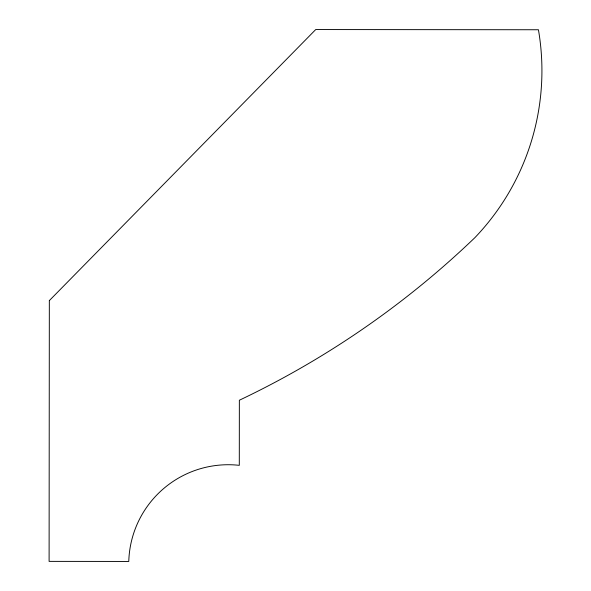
<?xml version="1.0" encoding="UTF-8"?>
<svg xmlns="http://www.w3.org/2000/svg" width="591" height="591" viewBox="0 0 591 591"><rect width="100%" height="100%" fill="white"/><g stroke="black" fill="none" stroke-linecap="round" stroke-linejoin="round"><path stroke-width="0.89" d="M49.334 300.597L49.105 561.376L128.779 561.45A99.547 99.547 0 0 1 239.296 465.339L239.355 400.233A894.412 894.412 0 0 0 474.876 237.671A241.497 241.497 0 0 0 538.431 29.749L315.727 29.55L49.334 300.597"/></g></svg>
